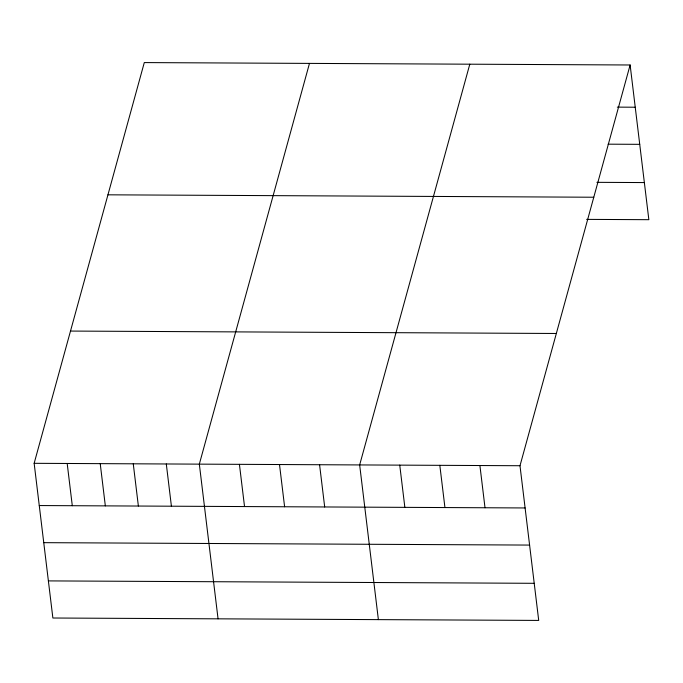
<?xml version="1.0" encoding="UTF-8"?>
<svg xmlns="http://www.w3.org/2000/svg" width="683" height="683" viewBox="0 0 683 683"><rect width="100%" height="100%" fill="white"/><g stroke="black" fill="none" stroke-linecap="round" stroke-linejoin="round"><path stroke-width="1.02" d="M630.127 64.987L519.994 465.729L538.708 620.42L52.873 618.013L34.15 463.313L144.292 62.58L630.127 64.987L648.85 219.687L586.62 219.38M309.476 63.399L199.334 464.133L218.056 618.832M469.802 64.193L359.659 464.935L378.382 619.626M617.312 107.129L635.241 107.222M608.092 144.173L639.732 144.335M596.891 182.335L644.359 182.574M107.94 194.817L593.783 197.233M70.494 331.067L556.338 333.483M34.15 463.313L519.994 465.729M39.264 505.548L525.099 507.956M43.755 542.661L529.59 545.077M48.382 580.9L534.217 583.308M479.91 465.533L485.015 507.759M439.826 465.328L444.94 507.563M399.743 465.132L404.857 507.358M319.584 464.73L324.69 506.965M279.501 464.534L284.606 506.769M239.417 464.338L244.531 506.564M166.302 463.97L171.407 506.205M133.262 463.808L138.376 506.035M100.222 463.646L105.336 505.872M67.19 463.475L72.296 505.71"/></g></svg>
